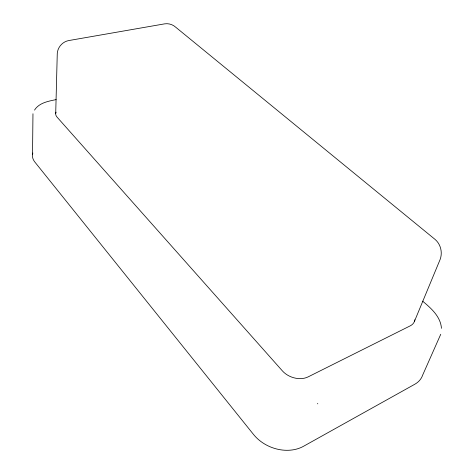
<?xml version="1.0" encoding="UTF-8"?>
<svg xmlns="http://www.w3.org/2000/svg" width="474" height="474" viewBox="0 0 474 474"><rect width="100%" height="100%" fill="white"/><g stroke="black" fill="none" stroke-linecap="round" stroke-linejoin="round"><path stroke-width="0.71" d="M32.534 154.317L32.967 113.748M55.713 113.369L57.265 53.521C57.662 47.204 62.55 41.671 68.777 40.557L164.65 23.854C168.661 23.208 172.803 24.535 175.789 27.267L435.156 239.483C440.749 244.294 442.698 252.476 440.168 259.379L414.406 321.467M440.749 334.259L422.66 375.106A33.21 22.628 25.3 0 1 414.72 384.296L303.514 446.289A35.757 28.185 22.7 0 1 253.501 434.433L34.922 162.132A26.319 15.044 2.3 0 1 32.842 153.019M34.513 110.116C39.064 102.793 48.348 101.205 56.128 99.611M422.642 301.174C431.097 308.284 440.583 316.484 441.466 328.334M317.473 403.451L317.805 403.86M414.827 319.749A17.331 11.151 23 0 1 410.235 325.845L308.153 376.871A18.587 13.657 20.1 0 1 282.391 370.887L57.087 117.149A13.663 7.276 3.4 0 1 56.08 112.125"/></g></svg>
